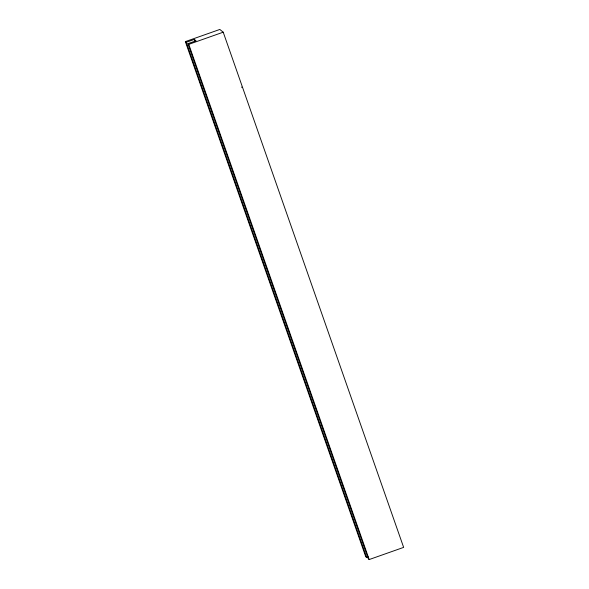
<?xml version="1.0" encoding="UTF-8"?>
<svg xmlns="http://www.w3.org/2000/svg" width="589" height="589" viewBox="0 0 589 589"><rect width="100%" height="100%" fill="white"/><g stroke="black" fill="none" stroke-linecap="round" stroke-linejoin="round"><path stroke-width="0.88" d="M185.358 41.613L219.815 29.45L223.216 32.189L403.642 547.387L369.185 559.55L368.339 558.865L187.92 43.667L196.056 40.796L194.348 39.426L186.212 42.298L185.358 41.613L365.784 556.811L366.63 557.496L368.258 556.922M187.92 43.667L188.767 44.352L223.216 32.189M194.348 39.426L194.959 41.164M188.767 44.352L369.185 559.55M186.212 42.298L366.63 557.496M241.726 87.003L241.895 87.547"/></g></svg>
